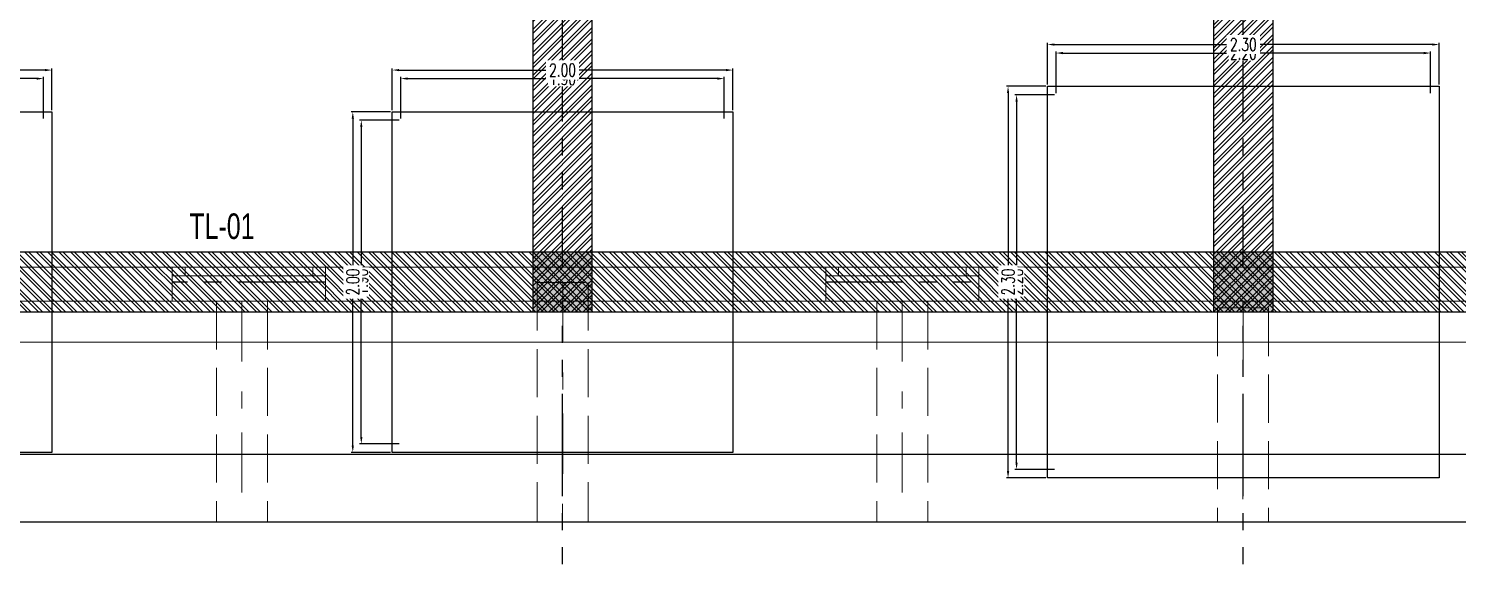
# Model space of a CAD drawing. Header units: metres. Extents: x -6.1 to 26.1, y -10.1 to 14.1.
# Drawn here: x 8.86 to 17.26, y -1.65 to 1.49 of the extents above; entities that cross this region are included whole.
import ezdxf
from ezdxf.enums import TextEntityAlignment as Align

# ---------------------------------------------------------------- set-up
doc = ezdxf.new("R2010")
doc.units = ezdxf.units.M
doc.header["$MEASUREMENT"] = 0
for name, pattern in [('Xref_Arq. PB$0$Línea Oculta', [0.391222, 0.282222, -0.109]), ('Xref_Arq. PB$0$Punto & Raya', [0.670278, 0.352778, -0.176389, 0, -0.141111]), ('Xref_Arq. PB$0$Wipeout_Contour', [1, 0, -1]), ('Xref_Cimentación$0$Xr-Muroscontencion$0$HIDDEN', [0.375, 0.25, -0.125]), ('Xref_Ejes$0$ACAD_ISO05W100', [33, 24, -3, 0, -3, 0, -3])]:
    doc.linetypes.add(name, pattern=pattern)
for name, color, linetype in [('Xref_Arq. PB$0$Estructura - Forjados', 7, 'Continuous'), ('Xref_Arq. PB$0$Estructura - Muros', 7, 'Continuous'), ('Xref_Arq. PB$0$Estructura - Vigas y Pilares', 7, 'Continuous'), ('Xref_Arq. PB$0$Ventanas ArchiCAD', 7, 'Continuous'), ('Xref_Cimentación$0$00-ZA', 2, 'Continuous'), ('Xref_Cimentación$0$Cerramiento', 11, 'Continuous'), ('Xref_Cimentación$0$VIGA', 3, 'Continuous'), ('Xref_Cimentación$0$Xref_Pedestales$0$COLUM. PB', 140, 'Continuous'), ('Xref_Ejes$0$00-EJES', 1, 'Xref_Ejes$0$ACAD_ISO05W100')]:
    doc.layers.add(name, color=color, linetype=linetype)
for name, color, linetype, lineweight in [('Xref_Arq. PB$0$Estructura - Forjados_Pluma_Nº__1', 7, 'Continuous', 13), ('Xref_Arq. PB$0$Estructura - Muros_Pluma_Nº__1', 7, 'Continuous', 13), ('Xref_Arq. PB$0$Ventanas ArchiCAD_Pluma_Nº__1', 7, 'Continuous', 13), ('Xref_Arq. PB$0$Ventanas ArchiCAD_Pluma_Nº__23', 7, 'Continuous', 18)]:
    doc.layers.add(name, color=color, linetype=linetype, lineweight=lineweight)
for name, color, linetype, lineweight, true_color in [('Xref_Arq. PB$0$Estructura - Vigas y Pilares_Pluma_Nº__69', 7, 'Continuous', 13, 0x6a6a6a), ('Xref_Arq. PB$0$Estructura - Vigas y Pilares_Pluma_Nº__90', 7, 'Continuous', 13, 0x6a6a6a), ('Xref_Arq. PB$0$Ventanas ArchiCAD_Pluma_Nº__3', 7, 'Continuous', 18, 0xff6600)]:
    doc.layers.add(name, color=color, linetype=linetype, lineweight=lineweight, true_color=true_color)
doc.styles.add('Xref_Cimentación$0$ARIAL', font='arial.ttf', dxfattribs={"height": 2})
doc.styles.add('Xref_Cimentación$0$Xr-Muroscontencion$0$Romans', font='romans.shx', dxfattribs={"width": 0.7})
doc.dimstyles.new('Xref_Cimentación$0$Xr-Muroscontencion$0$D20', dxfattribs={"dimtxt": 0.05, "dimasz": 0.04, "dimexe": 0.01, "dimexo": 0.01, "dimgap": 0.01, "dimtad": 0, "dimdec": 3, "dimzin": 1, "dimdsep": 46, "dimtxsty": 'Xref_Cimentación$0$Xr-Muroscontencion$0$Romans', "dimcen": 2.5, "dimclrd": 1, "dimclre": 8, "dimclrt": 7, "dimadec": 0, "dimazin": 0, "dimtfac": 1, "dimtdec": 3, "dimtmove": 1, "dimatfit": 1, "dimfxl": 1, "dimtfill": 1, "dimarcsym": 0})

# ---------------------------------------------------------------- blocks, each defined once
blk = doc.blocks.new('Xref_Ejes')
at = {"layer": 'Xref_Ejes$0$00-EJES', "ltscale": 0.025}
for p, q in [((12, -8.9568), (12, 12.9873)), ((16, -8.9568), (16, 12.9873)), ((24.9967, 0), (-5, 0))]:
    blk.add_line(p, q, dxfattribs=at)
blk = doc.blocks.new('Xref_Arq. PB$0$Forjado_1', base_point=(9.6104, 18.2739))
at = {"layer": 'Xref_Arq. PB$0$Estructura - Forjados_Pluma_Nº__1', "linetype": 'Continuous', "flags": 128}
blk.add_lwpolyline([(9.6104, 18.2739), (9.6104, 8.6612), (-7.0825, 8.6612), (-7.0825, 18.2739)], close=True, dxfattribs=at)
blk = doc.blocks.new('Xref_Arq. PB$0$Forjado_2', base_point=(-11.0804, 18.5154))
at = {"layer": 'Xref_Arq. PB$0$Estructura - Forjados_Pluma_Nº__1', "linetype": 'Continuous', "flags": 128}
blk.add_lwpolyline([(-11.0804, 18.5154), (10.7361, 18.5154), (10.7514, 7.6041), (-11.0804, 7.6041)], close=True, dxfattribs=at)
blk = doc.blocks.new('Xref_Arq. PB$0$Ventana 17_2')
at = {"layer": 'Xref_Arq. PB$0$Ventanas ArchiCAD_Pluma_Nº__1', "linetype": 'Continuous'}
for p, q in [((-0.45, 0), (-0.45, -0.05)), ((0.45, 0), (0.45, -0.05))]:
    blk.add_line(p, q, dxfattribs=at)
at = {"layer": 'Xref_Arq. PB$0$Ventanas ArchiCAD_Pluma_Nº__23', "linetype": 'Continuous'}
for p, q in [((-0.45, 0), (-0.375, 0)), ((-0.375, 0), (-0.375, -0.05)), ((0.375, -0.05), (0.375, 0)), ((0.375, 0), (0.45, 0)), ((-0.375, -0.05), (-0.45, -0.05)), ((0.45, -0.05), (0.375, -0.05))]:
    blk.add_line(p, q, dxfattribs=at)
at = {"layer": 'Xref_Arq. PB$0$Ventanas ArchiCAD_Pluma_Nº__3', "linetype": 'Continuous'}
for p, q in [((-0.45, 0), (0.45, 0)), ((-0.375, 0), (0.375, 0)), ((0.375, -0.05), (-0.375, -0.05)), ((-0.45, -0.2), (0.45, -0.2))]:
    blk.add_line(p, q, dxfattribs=at)
blk = doc.blocks.new('Xref_Arq. PB$0$Muro_6', base_point=(-6.5596, 8.9011))
at = {"color": 254, "linetype": 'Xref_Arq. PB$0$Wipeout_Contour', "lineweight": 0, "ltscale": 50.031113}
blk.add_wipeout([(-0.9475, 9.1011), (-6.5596, 9.1011), (-6.5596, 8.9011), (-0.9475, 8.9011), (-0.9475, 9.0511)], dxfattribs=at).dxf.layer = 'Xref_Arq. PB$0$Estructura - Muros'
at = {"color": 254, "linetype": 'Xref_Arq. PB$0$Wipeout_Contour', "lineweight": 0, "ltscale": 55.831066}
blk.add_wipeout([(-0.0475, 8.9011), (2.8919, 8.9011), (2.8919, 9.0511), (2.8919, 9.1011), (-0.0475, 9.1011), (-0.0475, 9.0511)], dxfattribs=at).dxf.layer = 'Xref_Arq. PB$0$Estructura - Muros'
at = {"color": 254, "linetype": 'Xref_Arq. PB$0$Wipeout_Contour', "lineweight": 0, "ltscale": 63.854717}
blk.add_wipeout([(3.7919, 8.9011), (7.0081, 8.9011), (7.0081, 9.0511), (7.0081, 9.1011), (3.7919, 9.1011), (3.7919, 9.0511)], dxfattribs=at).dxf.layer = 'Xref_Arq. PB$0$Estructura - Muros'
at = {"layer": 'Xref_Arq. PB$0$Estructura - Muros_Pluma_Nº__1', "linetype": 'Continuous'}
for p, q in [((-0.9475, 9.1011), (-0.9475, 9.0511)), ((-0.0475, 9.1011), (-0.0475, 9.0511)), ((2.8919, 9.1011), (2.8919, 9.0511)), ((3.7919, 9.1011), (3.7919, 9.0511)), ((-0.9475, 9.0511), (-0.9475, 8.9011)), ((-0.0475, 9.0511), (-0.0475, 8.9011)), ((2.8919, 9.0511), (2.8919, 8.9011)), ((3.7919, 9.0511), (3.7919, 8.9011))]:
    blk.add_line(p, q, dxfattribs=at)
at = {"layer": 'Xref_Arq. PB$0$Estructura - Muros_Pluma_Nº__1', "linetype": 'Continuous', "flags": 128}
for points in [[(-0.9475, 9.1011), (-6.5596, 9.1011)], [(2.8919, 9.1011), (-0.0475, 9.1011)], [(7.0081, 9.1011), (3.7919, 9.1011)], [(-6.5596, 8.9011), (-0.9475, 8.9011)], [(-0.0475, 8.9011), (2.8919, 8.9011)], [(3.7919, 8.9011), (7.0081, 8.9011)]]:
    blk.add_lwpolyline(points, dxfattribs=at)
at = {"layer": 'Xref_Arq. PB$0$Ventanas ArchiCAD', "color": 251, "linetype": 'Continuous', "lineweight": 13, "true_color": 0x6a6a6a, "xscale": -1}
for p in [(-0.4975, 9.1011), (3.3419, 9.1011)]:
    blk.add_blockref('Xref_Arq. PB$0$Ventana 17_2', p, dxfattribs=at)
blk = doc.blocks.new('Xref_Arq. PB$0$Viga_9', base_point=(1.3469, 9.0119))
at = {"layer": 'Xref_Arq. PB$0$Estructura - Vigas y Pilares_Pluma_Nº__69', "linetype": 'Xref_Arq. PB$0$Punto & Raya'}
blk.add_line((1.3469, 9.0119), (1.3461, 7.6041), dxfattribs=at)
at = {"layer": 'Xref_Arq. PB$0$Estructura - Vigas y Pilares_Pluma_Nº__90', "linetype": 'Xref_Arq. PB$0$Línea Oculta'}
for p, q in [((1.1969, 9.0119), (1.1961, 7.6042)), ((1.1969, 9.0119), (1.4969, 9.0118)), ((1.4969, 9.0118), (1.4961, 7.604)), ((1.1961, 7.6042), (1.4961, 7.604))]:
    blk.add_line(p, q, dxfattribs=at)
blk = doc.blocks.new('Xref_Arq. PB$0$Viga_10', base_point=(-0.5385, 8.9011))
at = {"layer": 'Xref_Arq. PB$0$Estructura - Vigas y Pilares_Pluma_Nº__69', "linetype": 'Xref_Arq. PB$0$Punto & Raya'}
blk.add_line((-0.5385, 8.9011), (-0.5385, 7.6041), dxfattribs=at)
at = {"layer": 'Xref_Arq. PB$0$Estructura - Vigas y Pilares_Pluma_Nº__90', "linetype": 'Xref_Arq. PB$0$Línea Oculta'}
for p, q in [((-0.6885, 8.9011), (-0.6885, 7.6041)), ((-0.6885, 8.9011), (-0.3885, 8.9011)), ((-0.3885, 8.9011), (-0.3885, 7.6041)), ((-0.6885, 7.6041), (-0.3885, 7.6041))]:
    blk.add_line(p, q, dxfattribs=at)
blk = doc.blocks.new('Xref_Arq. PB$0$Viga_11', base_point=(3.3419, 8.9011))
at = {"layer": 'Xref_Arq. PB$0$Estructura - Vigas y Pilares_Pluma_Nº__69', "linetype": 'Xref_Arq. PB$0$Punto & Raya'}
blk.add_line((3.3419, 8.9011), (3.3417, 7.6041), dxfattribs=at)
at = {"layer": 'Xref_Arq. PB$0$Estructura - Vigas y Pilares_Pluma_Nº__90', "linetype": 'Xref_Arq. PB$0$Línea Oculta'}
for p, q in [((3.1919, 8.9011), (3.1917, 7.6041)), ((3.1919, 8.9011), (3.4919, 8.901)), ((3.4919, 8.901), (3.4917, 7.6041)), ((3.1917, 7.6041), (3.4917, 7.6041))]:
    blk.add_line(p, q, dxfattribs=at)
blk = doc.blocks.new('Xref_Arq. PB$0$Viga_12', base_point=(5.344, 8.8619))
at = {"layer": 'Xref_Arq. PB$0$Estructura - Vigas y Pilares_Pluma_Nº__69', "linetype": 'Xref_Arq. PB$0$Punto & Raya'}
blk.add_line((5.344, 8.8619), (5.3433, 7.6041), dxfattribs=at)
at = {"layer": 'Xref_Arq. PB$0$Estructura - Vigas y Pilares_Pluma_Nº__90', "linetype": 'Xref_Arq. PB$0$Línea Oculta'}
for p, q in [((5.194, 8.862), (5.1933, 7.6042)), ((5.194, 8.862), (5.494, 8.8618)), ((5.494, 8.8618), (5.4933, 7.604)), ((5.1933, 7.6042), (5.4933, 7.604))]:
    blk.add_line(p, q, dxfattribs=at)
blk = doc.blocks.new('Xref_Arq. PB')
at = {"layer": 'Xref_Arq. PB$0$Estructura - Forjados', "linetype": 'Continuous'}
for name, p in [('Xref_Arq. PB$0$Forjado_2', (-0.4258, 9.5015)), ('Xref_Arq. PB$0$Forjado_1', (20.265, 9.26))]:
    blk.add_blockref(name, p, dxfattribs=at)
at = {"layer": 'Xref_Arq. PB$0$Estructura - Muros'}
blk.add_blockref('Xref_Arq. PB$0$Muro_6', (4.095, -0.1129), dxfattribs=at)
blk.add_lwpolyline([(-0.4258, 1.7043), (-0.0258, 1.7043), (-0.0258, -1.0098), (21.006, -1.0098), (21.0148, 3.5281), (21.3991, 3.5263), (21.406, -1.4098), (-0.4258, -1.4098), (-0.4258, 1.7043)])
at = {"layer": 'Xref_Arq. PB$0$Estructura - Vigas y Pilares', "color": 251, "lineweight": 13, "true_color": 0x6a6a6a}
for name, p in [('Xref_Arq. PB$0$Viga_9', (12.0015, -0.0021)), ('Xref_Arq. PB$0$Viga_10', (10.1161, -0.1129)), ('Xref_Arq. PB$0$Viga_11', (13.9965, -0.1129)), ('Xref_Arq. PB$0$Viga_12', (15.9986, -0.1521))]:
    blk.add_blockref(name, p, dxfattribs=at)
blk = doc.blocks.new('*U282')
at = {"ltscale": 0.025, "true_color": 0x636466}
h = blk.add_hatch(color=251, dxfattribs=at)
h.dxf.hatch_style = 1
h.paths.add_polyline_path([(-0.125, -0.075), (0.225, -0.075), (0.225, 0.275), (-0.125, 0.275)])
at = {"color": 251, "linetype": 'ByBlock', "ltscale": 0.025, "true_color": 0x636466}
blk.add_lwpolyline([(-0.125, -0.075), (0.225, -0.075), (0.225, 0.275), (-0.125, 0.275)], close=True, dxfattribs=at)
blk = doc.blocks.new('Xref_Cimentación$0$Xref_Pedestales')
at = {"layer": 'Xref_Cimentación$0$Xref_Pedestales$0$COLUM. PB', "ltscale": 0.025}
for p in [(11.95, -0.1), (15.95, -0.1)]:
    blk.add_blockref('*U282', p, dxfattribs=at)
blk = doc.blocks.new('*U315')
at = {"layer": 'Xref_Cimentación$0$VIGA', "ltscale": 0.025, "transparency": 33554559}
h = blk.add_hatch(dxfattribs=at)
h.set_pattern_fill('ANSI32', color=250, scale=0.005, angle=-90)
h.set_pattern_definition([(315, (14.226727, 0.2), (0.03367596, 0.03367596), []), (315, (14.226727, 0.17755), (0.03367596, 0.03367596), [])])
h.paths.add_polyline_path([(15.9967, 0.275), (-0.35, 0.275), (-0.35, -0.075), (15.9967, -0.075)])
at = {"layer": 'Xref_Cimentación$0$VIGA', "ltscale": 0.025}
for p, q in [((15.9967, 0.275), (-0.35, 0.275)), ((-0.35, -0.075), (15.9967, -0.075))]:
    blk.add_line(p, q, dxfattribs=at)
at = {"layer": 'Xref_Cimentación$0$VIGA', "ltscale": 0.025, "style": 'Xref_Cimentación$0$ARIAL', "width": 0.7, "flags": 8}
blk.add_attdef('V-00', text='', height=0.15, dxfattribs=at).set_placement((5.8238, 0.428), align=Align.MIDDLE_CENTER)
blk = doc.blocks.new('*D307')
at = {"layer": 'Xref_Cimentación$0$00-ZA', "color": 8, "linetype": 'Xref_Cimentación$0$Xr-Muroscontencion$0$HIDDEN', "lineweight": -2, "transparency": 16777216}
for p, q in [((7, 1.01), (7, 1.2548)), ((9, 1.01), (9, 1.2548))]:
    blk.add_line(p, q, dxfattribs=at)
at = {"layer": 'Xref_Cimentación$0$00-ZA', "color": 1, "lineweight": -2, "transparency": 16777216}
for p, q in [((7.04, 1.2448), (7.91, 1.2448)), ((8.96, 1.2448), (8.09, 1.2448))]:
    blk.add_line(p, q, dxfattribs=at)
at = {"layer": 'Xref_Cimentación$0$00-ZA', "color": 1, "transparency": 16777216}
for points in [[(7.04, 1.2514), (7.04, 1.2381), (7, 1.2448)], [(8.96, 1.2514), (8.96, 1.2381), (9, 1.2448)]]:
    blk.add_solid(points, dxfattribs=at)
at = {"layer": 'Xref_Cimentación$0$00-ZA', "color": 7, "transparency": 16777216, "insert": (8, 1.2448), "char_height": 0.075, "attachment_point": 5, "style": 'Xref_Cimentación$0$Xr-Muroscontencion$0$Romans', "bg_fill": 3, "box_fill_scale": 1.25, "bg_fill_color": 256, "bg_fill_true_color": 13158600, "bg_fill_transparency": 0}
blk.add_mtext('2.00', dxfattribs=at)
blk = doc.blocks.new('*D337')
at = {"layer": 'Xref_Cimentación$0$00-ZA', "color": 8, "linetype": 'Xref_Cimentación$0$Xr-Muroscontencion$0$HIDDEN', "lineweight": -2, "transparency": 16777216}
for p, q in [((7.24, 9.7584), (7.0077, 9.7584)), ((7.24, 8.2584), (7.0077, 8.2584)), ((7.05, 0.96), (7.05, 1.2048)), ((8.95, 0.96), (8.95, 1.2048))]:
    blk.add_line(p, q, dxfattribs=at)
at = {"layer": 'Xref_Cimentación$0$00-ZA', "color": 1, "lineweight": -2, "transparency": 16777216}
for p, q in [((7.0177, 9.7184), (7.0177, 9.0946)), ((7.0177, 8.2984), (7.0177, 8.9221)), ((7.09, 1.1948), (7.9137, 1.1948)), ((8.91, 1.1948), (8.0862, 1.1948))]:
    blk.add_line(p, q, dxfattribs=at)
at = {"layer": 'Xref_Cimentación$0$00-ZA', "color": 1, "transparency": 16777216}
for points in [[(7.0111, 9.7184), (7.0244, 9.7184), (7.0177, 9.7584)], [(7.0111, 8.2984), (7.0244, 8.2984), (7.0177, 8.2584)], [(7.09, 1.2014), (7.09, 1.1881), (7.05, 1.1948)], [(8.91, 1.2014), (8.91, 1.1881), (8.95, 1.1948)]]:
    blk.add_solid(points, dxfattribs=at)
at = {"layer": 'Xref_Cimentación$0$00-ZA', "color": 7, "transparency": 16777216, "insert": (7.0177, 9.0084), "char_height": 0.075, "attachment_point": 5, "rotation": 90, "style": 'Xref_Cimentación$0$Xr-Muroscontencion$0$Romans', "bg_fill": 3, "box_fill_scale": 1.25, "bg_fill_color": 256, "bg_fill_true_color": 13158600, "bg_fill_transparency": 0}
blk.add_mtext('1.50', dxfattribs=at)
at = {"layer": 'Xref_Cimentación$0$00-ZA', "color": 7, "transparency": 16777216, "insert": (8, 1.1948), "char_height": 0.075, "attachment_point": 5, "style": 'Xref_Cimentación$0$Xr-Muroscontencion$0$Romans', "bg_fill": 3, "box_fill_scale": 1.1, "bg_fill_color": 256, "bg_fill_true_color": 13158600, "bg_fill_transparency": 0}
blk.add_mtext('1.90', dxfattribs=at)
blk = doc.blocks.new('*U348')
at = {"layer": 'Xref_Cimentación$0$VIGA', "ltscale": 0.025, "transparency": 33554559}
h = blk.add_hatch(dxfattribs=at)
h.set_pattern_fill('ANSI32', color=250, scale=0.005, angle=-90)
h.set_pattern_definition([(315, (7.2384, 0.2), (0.03367596, 0.03367596), []), (315, (7.2384, 0.17755), (0.03367596, 0.03367596), [])])
h.paths.add_polyline_path([(9.0084, 0.275), (-0.35, 0.275), (-0.35, -0.075), (9.0084, -0.075)])
at = {"layer": 'Xref_Cimentación$0$VIGA', "ltscale": 0.025}
for p, q in [((-0.35, 0.275), (-0.35, -0.075)), ((9.0084, 0.275), (-0.35, 0.275)), ((-0.35, -0.075), (9.0084, -0.075))]:
    blk.add_line(p, q, dxfattribs=at)
at = {"layer": 'Xref_Cimentación$0$VIGA', "ltscale": 0.025, "style": 'Xref_Cimentación$0$ARIAL', "width": 0.7, "flags": 8}
blk.add_attdef('V-00', text='', height=0.15, dxfattribs=at).set_placement((4.328, 0.428), align=Align.MIDDLE_CENTER)
blk = doc.blocks.new('*D342')
at = {"layer": 'Xref_Cimentación$0$00-ZA', "color": 8, "linetype": 'Xref_Cimentación$0$Xr-Muroscontencion$0$HIDDEN', "lineweight": -2, "transparency": 16777216}
for p, q in [((10.99, 7), (10.7577, 7)), ((10.99, 5), (10.7577, 5)), ((11.04, 0.95), (10.8077, 0.95)), ((11.04, -0.95), (10.8077, -0.95))]:
    blk.add_line(p, q, dxfattribs=at)
at = {"layer": 'Xref_Cimentación$0$00-ZA', "color": 1, "lineweight": -2, "transparency": 16777216}
for p, q in [((10.7677, 6.96), (10.7677, 6.09)), ((10.7677, 5.04), (10.7677, 5.91)), ((10.8177, 0.91), (10.8177, 0.0862)), ((10.8177, -0.91), (10.8177, -0.0863))]:
    blk.add_line(p, q, dxfattribs=at)
at = {"layer": 'Xref_Cimentación$0$00-ZA', "color": 1, "transparency": 16777216}
for points in [[(10.7611, 6.96), (10.7744, 6.96), (10.7677, 7)], [(10.7611, 5.04), (10.7744, 5.04), (10.7677, 5)], [(10.8111, 0.91), (10.8244, 0.91), (10.8177, 0.95)], [(10.8111, -0.91), (10.8244, -0.91), (10.8177, -0.95)]]:
    blk.add_solid(points, dxfattribs=at)
at = {"layer": 'Xref_Cimentación$0$00-ZA', "color": 7, "transparency": 16777216, "char_height": 0.075, "attachment_point": 5, "rotation": 90, "style": 'Xref_Cimentación$0$Xr-Muroscontencion$0$Romans', "bg_fill": 3, "bg_fill_color": 256, "bg_fill_true_color": 13158600, "bg_fill_transparency": 0}
for s, insert, box_fill_scale in [('2.00', (10.7677, 6), 1.25), ('1.90', (10.8177, 0), 1.1)]:
    blk.add_mtext(s, dxfattribs=dict(at, insert=insert, box_fill_scale=box_fill_scale))
blk = doc.blocks.new('*D343')
at = {"layer": 'Xref_Cimentación$0$00-ZA', "color": 8, "linetype": 'Xref_Cimentación$0$Xr-Muroscontencion$0$HIDDEN', "lineweight": -2, "transparency": 16777216}
for p, q in [((11, 7.01), (11, 7.2548)), ((13, 7.01), (13, 7.2548)), ((11.05, 0.96), (11.05, 1.2048)), ((12.95, 0.96), (12.95, 1.2048))]:
    blk.add_line(p, q, dxfattribs=at)
at = {"layer": 'Xref_Cimentación$0$00-ZA', "color": 1, "lineweight": -2, "transparency": 16777216}
for p, q in [((11.04, 7.2448), (11.91, 7.2448)), ((12.96, 7.2448), (12.09, 7.2448)), ((11.09, 1.1948), (11.9138, 1.1948)), ((12.91, 1.1948), (12.0862, 1.1948))]:
    blk.add_line(p, q, dxfattribs=at)
at = {"layer": 'Xref_Cimentación$0$00-ZA', "color": 1, "transparency": 16777216}
for points in [[(11.04, 7.2515), (11.04, 7.2381), (11, 7.2448)], [(12.96, 7.2515), (12.96, 7.2381), (13, 7.2448)], [(11.09, 1.2014), (11.09, 1.1881), (11.05, 1.1948)], [(12.91, 1.2014), (12.91, 1.1881), (12.95, 1.1948)]]:
    blk.add_solid(points, dxfattribs=at)
at = {"layer": 'Xref_Cimentación$0$00-ZA', "color": 7, "transparency": 16777216, "char_height": 0.075, "attachment_point": 5, "style": 'Xref_Cimentación$0$Xr-Muroscontencion$0$Romans', "bg_fill": 3, "bg_fill_color": 256, "bg_fill_true_color": 13158600, "bg_fill_transparency": 0}
for s, insert, box_fill_scale in [('2.00', (12, 7.2448), 1.25), ('1.90', (12, 1.1948), 1.1)]:
    blk.add_mtext(s, dxfattribs=dict(at, insert=insert, box_fill_scale=box_fill_scale))
blk = doc.blocks.new('*D344')
at = {"layer": 'Xref_Cimentación$0$00-ZA', "color": 8, "linetype": 'Xref_Cimentación$0$Xr-Muroscontencion$0$HIDDEN', "lineweight": -2, "transparency": 16777216}
for p, q in [((14.89, 1.1), (14.6577, 1.1)), ((10.99, 1), (10.7577, 1)), ((10.99, -1), (10.7577, -1)), ((14.89, -1.1), (14.6577, -1.1))]:
    blk.add_line(p, q, dxfattribs=at)
at = {"layer": 'Xref_Cimentación$0$00-ZA', "color": 1, "lineweight": -2, "transparency": 16777216}
for p, q in [((14.6677, 1.06), (14.6677, 0.09)), ((10.7677, 0.96), (10.7677, 0.09)), ((10.7677, -0.96), (10.7677, -0.09)), ((14.6677, -1.06), (14.6677, -0.09))]:
    blk.add_line(p, q, dxfattribs=at)
at = {"layer": 'Xref_Cimentación$0$00-ZA', "color": 1, "transparency": 16777216}
for points in [[(14.6611, 1.06), (14.6744, 1.06), (14.6677, 1.1)], [(10.7611, 0.96), (10.7744, 0.96), (10.7677, 1)], [(10.7611, -0.96), (10.7744, -0.96), (10.7677, -1)], [(14.6611, -1.06), (14.6744, -1.06), (14.6677, -1.1)]]:
    blk.add_solid(points, dxfattribs=at)
at = {"layer": 'Xref_Cimentación$0$00-ZA', "color": 7, "transparency": 16777216, "char_height": 0.075, "attachment_point": 5, "rotation": 90, "style": 'Xref_Cimentación$0$Xr-Muroscontencion$0$Romans', "bg_fill": 3, "bg_fill_color": 256, "bg_fill_true_color": 13158600, "bg_fill_transparency": 0}
for s, insert, box_fill_scale in [('2.00', (10.7677, 0), 1.25), ('2.20', (14.6677, 0), 1.1)]:
    blk.add_mtext(s, dxfattribs=dict(at, insert=insert, box_fill_scale=box_fill_scale))
blk = doc.blocks.new('*D345')
at = {"layer": 'Xref_Cimentación$0$00-ZA', "color": 8, "linetype": 'Xref_Cimentación$0$Xr-Muroscontencion$0$HIDDEN', "lineweight": -2, "transparency": 16777216}
for p, q in [((14.9, 1.11), (14.9, 1.3548)), ((17.1, 1.11), (17.1, 1.3548)), ((11, 1.01), (11, 1.2548)), ((13, 1.01), (13, 1.2548))]:
    blk.add_line(p, q, dxfattribs=at)
at = {"layer": 'Xref_Cimentación$0$00-ZA', "color": 1, "lineweight": -2, "transparency": 16777216}
for p, q in [((14.94, 1.3448), (15.91, 1.3448)), ((17.06, 1.3448), (16.09, 1.3448)), ((11.04, 1.2448), (11.91, 1.2448)), ((12.96, 1.2448), (12.09, 1.2448))]:
    blk.add_line(p, q, dxfattribs=at)
at = {"layer": 'Xref_Cimentación$0$00-ZA', "color": 1, "transparency": 16777216}
for points in [[(14.94, 1.3514), (14.94, 1.3381), (14.9, 1.3448)], [(17.06, 1.3514), (17.06, 1.3381), (17.1, 1.3448)], [(11.04, 1.2514), (11.04, 1.2381), (11, 1.2448)], [(12.96, 1.2514), (12.96, 1.2381), (13, 1.2448)]]:
    blk.add_solid(points, dxfattribs=at)
at = {"layer": 'Xref_Cimentación$0$00-ZA', "color": 7, "transparency": 16777216, "char_height": 0.075, "attachment_point": 5, "style": 'Xref_Cimentación$0$Xr-Muroscontencion$0$Romans', "bg_fill": 3, "bg_fill_color": 256, "bg_fill_true_color": 13158600, "bg_fill_transparency": 0}
for s, insert, box_fill_scale in [('2.20', (16, 1.3448), 1.1), ('2.00', (12, 1.2448), 1.25)]:
    blk.add_mtext(s, dxfattribs=dict(at, insert=insert, box_fill_scale=box_fill_scale))
blk = doc.blocks.new('*D346')
at = {"layer": 'Xref_Cimentación$0$00-ZA', "color": 8, "linetype": 'Xref_Cimentación$0$Xr-Muroscontencion$0$HIDDEN', "lineweight": -2, "transparency": 16777216}
for p, q in [((14.89, 7.1), (14.6577, 7.1)), ((14.89, 4.9), (14.6577, 4.9)), ((14.84, 1.15), (14.6077, 1.15)), ((14.84, -1.15), (14.6077, -1.15))]:
    blk.add_line(p, q, dxfattribs=at)
at = {"layer": 'Xref_Cimentación$0$00-ZA', "color": 1, "lineweight": -2, "transparency": 16777216}
for p, q in [((14.6677, 7.06), (14.6677, 6.09)), ((14.6677, 4.94), (14.6677, 5.91)), ((14.6177, 1.11), (14.6177, 0.09)), ((14.6177, -1.11), (14.6177, -0.09))]:
    blk.add_line(p, q, dxfattribs=at)
at = {"layer": 'Xref_Cimentación$0$00-ZA', "color": 1, "transparency": 16777216}
for points in [[(14.6611, 7.06), (14.6744, 7.06), (14.6677, 7.1)], [(14.6611, 4.94), (14.6744, 4.94), (14.6677, 4.9)], [(14.6111, 1.11), (14.6244, 1.11), (14.6177, 1.15)], [(14.6111, -1.11), (14.6244, -1.11), (14.6177, -1.15)]]:
    blk.add_solid(points, dxfattribs=at)
at = {"layer": 'Xref_Cimentación$0$00-ZA', "color": 7, "transparency": 16777216, "char_height": 0.075, "attachment_point": 5, "rotation": 90, "style": 'Xref_Cimentación$0$Xr-Muroscontencion$0$Romans', "bg_fill": 3, "bg_fill_color": 256, "bg_fill_true_color": 13158600, "bg_fill_transparency": 0}
for s, insert, box_fill_scale in [('2.20', (14.6677, 6), 1.1), ('2.30', (14.6177, 0), 1.25)]:
    blk.add_mtext(s, dxfattribs=dict(at, insert=insert, box_fill_scale=box_fill_scale))
blk = doc.blocks.new('*D347')
at = {"layer": 'Xref_Cimentación$0$00-ZA', "color": 8, "linetype": 'Xref_Cimentación$0$Xr-Muroscontencion$0$HIDDEN', "lineweight": -2, "transparency": 16777216}
for p, q in [((14.9, 7.11), (14.9, 7.3548)), ((17.1, 7.11), (17.1, 7.3548)), ((14.85, 1.16), (14.85, 1.4048)), ((17.15, 1.16), (17.15, 1.4048))]:
    blk.add_line(p, q, dxfattribs=at)
at = {"layer": 'Xref_Cimentación$0$00-ZA', "color": 1, "lineweight": -2, "transparency": 16777216}
for p, q in [((14.94, 7.3448), (15.91, 7.3448)), ((17.06, 7.3448), (16.09, 7.3448)), ((14.89, 1.3948), (15.91, 1.3948)), ((17.11, 1.3948), (16.09, 1.3948))]:
    blk.add_line(p, q, dxfattribs=at)
at = {"layer": 'Xref_Cimentación$0$00-ZA', "color": 1, "transparency": 16777216}
for points in [[(14.94, 7.3515), (14.94, 7.3381), (14.9, 7.3448)], [(17.06, 7.3515), (17.06, 7.3381), (17.1, 7.3448)], [(14.89, 1.4014), (14.89, 1.3881), (14.85, 1.3948)], [(17.11, 1.4014), (17.11, 1.3881), (17.15, 1.3948)]]:
    blk.add_solid(points, dxfattribs=at)
at = {"layer": 'Xref_Cimentación$0$00-ZA', "color": 7, "transparency": 16777216, "char_height": 0.075, "attachment_point": 5, "style": 'Xref_Cimentación$0$Xr-Muroscontencion$0$Romans', "bg_fill": 3, "bg_fill_color": 256, "bg_fill_true_color": 13158600, "bg_fill_transparency": 0}
for s, insert, box_fill_scale in [('2.20', (16, 7.3448), 1.1), ('2.30', (16, 1.3948), 1.25)]:
    blk.add_mtext(s, dxfattribs=dict(at, insert=insert, box_fill_scale=box_fill_scale))
blk = doc.blocks.new('Xref_Cimentación')
at = {"layer": 'Xref_Cimentación$0$00-ZA'}
blk.add_lwpolyline([(7, 1), (9, 1), (9, -1), (7, -1)], close=True, dxfattribs=at)
at = {"ltscale": 0.025, "rotation": 90}
for p in [(12.1, 0.175), (16.1, 0.175)]:
    blk.add_blockref('*U348', p, dxfattribs=at)
at = {"ltscale": 0.025}
ref = blk.add_blockref('*U315', (4.175, -0.1), dxfattribs=at)
ref.add_attrib('V-00', 'TL-01', dxfattribs={"layer": 'Xref_Cimentación$0$VIGA', "ltscale": 0.025, "height": 0.15, "style": 'Xref_Cimentación$0$ARIAL', "width": 0.7}).set_placement((9.9988, 0.328), align=Align.MIDDLE_CENTER)
at = {"layer": 'Xref_Cimentación$0$Cerramiento'}
blk.add_blockref('Xref_Cimentación$0$Xref_Pedestales', (0, 0), dxfattribs=at)
at = {"layer": 'Xref_Cimentación$0$00-ZA'}
dim = blk.add_linear_dim(base=(10.7677, 5), p1=(11, 7), p2=(11, 5), angle=90, dimstyle='Xref_Cimentación$0$Xr-Muroscontencion$0$D20', override={"dimtxt": 0.075, "dimdec": 2}, dxfattribs=at)
dim.commit()
dim.dimension.update_dxf_attribs({"geometry": '*D342', "text_midpoint": (10.7677, 6)})
dim = blk.add_linear_dim(base=(9, 1.2448), p1=(7, 1), p2=(9, 1), dimstyle='Xref_Cimentación$0$Xr-Muroscontencion$0$D20', override={"dimtxt": 0.075, "dimdec": 2}, dxfattribs=at)
dim.commit()
dim.dimension.update_dxf_attribs({"geometry": '*D307', "text_midpoint": (8, 1.2448)})
dim = blk.add_linear_dim(base=(7.0177, 8.2584), p1=(7.25, 9.7584), p2=(7.25, 8.2584), angle=90, dimstyle='Xref_Cimentación$0$Xr-Muroscontencion$0$D20', override={"dimtxt": 0.075, "dimdec": 2}, dxfattribs=at)
dim.commit()
dim.dimension.update_dxf_attribs({"geometry": '*D337', "text_midpoint": (7.0177, 9.0084)})
dim = blk.add_linear_dim(base=(13, 7.2448), p1=(11, 7), p2=(13, 7), dimstyle='Xref_Cimentación$0$Xr-Muroscontencion$0$D20', override={"dimtxt": 0.075, "dimdec": 2}, dxfattribs=at)
dim.commit()
dim.dimension.update_dxf_attribs({"geometry": '*D343', "text_midpoint": (12, 7.2448)})
blk.add_lwpolyline([(11, 1), (13, 1), (13, -1), (11, -1)], close=True, dxfattribs=at)
dim = blk.add_linear_dim(base=(10.7677, -1), p1=(11, 1), p2=(11, -1), angle=90, dimstyle='Xref_Cimentación$0$Xr-Muroscontencion$0$D20', override={"dimtxt": 0.075, "dimdec": 2}, dxfattribs=at)
dim.commit()
dim.dimension.update_dxf_attribs({"geometry": '*D344', "text_midpoint": (10.7677, 0)})
dim = blk.add_linear_dim(base=(13, 1.2448), p1=(11, 1), p2=(13, 1), dimstyle='Xref_Cimentación$0$Xr-Muroscontencion$0$D20', override={"dimtxt": 0.075, "dimdec": 2}, dxfattribs=at)
dim.commit()
dim.dimension.update_dxf_attribs({"geometry": '*D345', "text_midpoint": (12, 1.2448)})
blk.add_lwpolyline([(14.85, 1.15), (17.15, 1.15), (17.15, -1.15), (14.85, -1.15)], close=True, dxfattribs=at)
dim = blk.add_linear_dim(base=(14.6177, -1.15), p1=(14.85, 1.15), p2=(14.85, -1.15), angle=90, dimstyle='Xref_Cimentación$0$Xr-Muroscontencion$0$D20', override={"dimtxt": 0.075, "dimdec": 2}, dxfattribs=at)
dim.commit()
dim.dimension.update_dxf_attribs({"geometry": '*D346', "text_midpoint": (14.6177, 0)})
dim = blk.add_linear_dim(base=(17.15, 1.3948), p1=(14.85, 1.15), p2=(17.15, 1.15), dimstyle='Xref_Cimentación$0$Xr-Muroscontencion$0$D20', override={"dimtxt": 0.075, "dimdec": 2}, dxfattribs=at)
dim.commit()
dim.dimension.update_dxf_attribs({"geometry": '*D347', "text_midpoint": (16, 1.3948)})

msp = doc.modelspace()

# ---------------------------------------------------------------- block references
msp.add_blockref('Xref_Ejes', (0, 0))

# ---------------------------------------------------------------- next in the draw order: block references
msp.add_blockref('Xref_Arq. PB', (0, 0))

# ---------------------------------------------------------------- next in the draw order: block references
msp.add_blockref('Xref_Cimentación', (0, 0))

doc.saveas('drawing.dxf')
